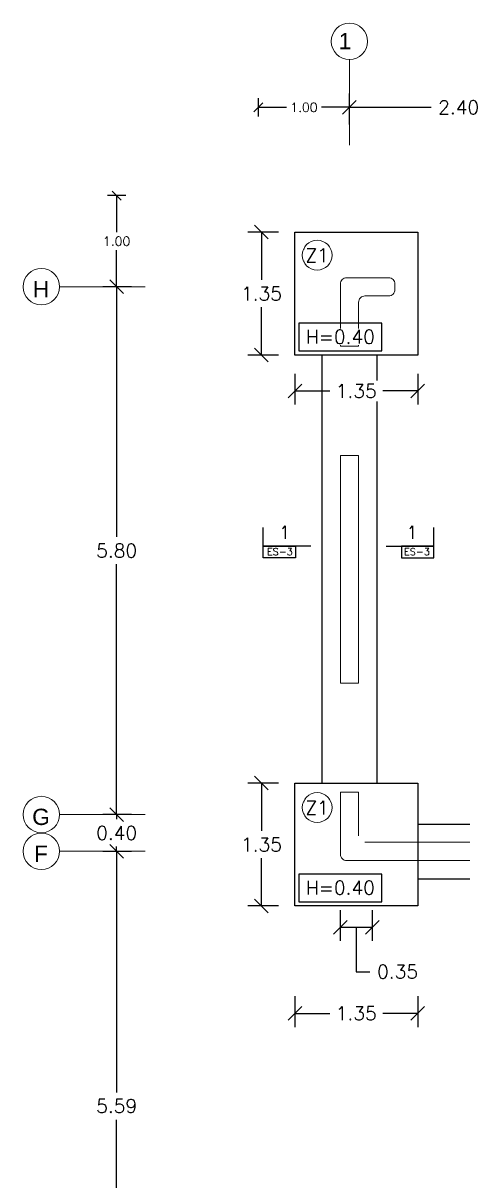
# Model space of a CAD drawing. Header units: metres. Extents: x -25 to 234, y -25 to 53.
# Drawn here: x 89.47 to 94.29, y -11.92 to 0.79 of the extents above; entities that cross this region are included whole.
import ezdxf

# ---------------------------------------------------------------- set-up
doc = ezdxf.new("R2010")
doc.units = ezdxf.units.M
doc.header["$LTSCALE"] = 0.1
doc.header["$MEASUREMENT"] = 0
doc.header["$PDMODE"] = 66
doc.linetypes.add('CONTINUA', pattern=[0])
doc.linetypes.add('Grid Line 1_2_', pattern=[22.225, 12.7, -3.175, 3.175, -3.175])
for name, color, linetype, lineweight in [('0-S-GRID', 1, 'Continuous', 9), ('0-S-GRID-IDEN', 1, 'Continuous', 9), ('A-WALL', 7, 'Continuous', 5)]:
    doc.layers.add(name, color=color, linetype=linetype, lineweight=lineweight)
for name, color, linetype in [('DIMENSIONES', 7, 'Continuous'), ('DIMTEXTO', 4, 'Continuous'), ('HATCH', 8, 'Continuous'), ('TEXTOS', 4, 'Continuous'), ('ZAPATAS', 6, 'Continuous')]:
    doc.layers.add(name, color=color, linetype=linetype)
doc.styles.add('Arial_2', font='arial.ttf', dxfattribs={"height": 0.2})
doc.styles.add('SMPLEX', font='simplex.shx')
doc.dimstyles.new('DIM-50', dxfattribs={"dimscale": 0.5, "dimtxt": 0.2, "dimasz": 0.2, "dimexe": 0.2, "dimexo": 0.2, "dimgap": 0.1, "dimtad": 0, "dimtih": 1, "dimtoh": 1, "dimzin": 0, "dimdsep": 46, "dimtxsty": 'SMPLEX', "dimblk1": 'OBLIQUE', "dimblk2": 'OBLIQUE', "dimsah": 1, "dimcen": 0.2, "dimclrd": 4, "dimclre": 4, "dimclrt": 4, "dimadec": 0, "dimazin": 0, "dimtfac": 1, "dimtmove": 0, "dimatfit": 3, "dimldrblk": 'OPEN30', "dimfxl": 0.2, "dimfxlon": 1, "dimtolj": 1, "dimtzin": 0, "dimarcsym": 0})
doc.dimstyles.new('DIM-75', dxfattribs={"dimscale": 0.75, "dimtxt": 0.2, "dimasz": 0.2, "dimexe": 0.2, "dimexo": 0.2, "dimgap": 0.1, "dimtad": 0, "dimtih": 1, "dimtoh": 1, "dimzin": 0, "dimdsep": 46, "dimtxsty": 'SMPLEX', "dimblk1": 'OBLIQUE', "dimblk2": 'OBLIQUE', "dimsah": 1, "dimcen": 0.2, "dimclrd": 4, "dimclre": 4, "dimclrt": 4, "dimadec": 0, "dimazin": 0, "dimtfac": 1, "dimtmove": 1, "dimatfit": 3, "dimldrblk": 'OPEN30', "dimfxl": 0.25, "dimfxlon": 1, "dimtfill": 1, "dimtolj": 1, "dimtzin": 0, "dimarcsym": 0})

# ---------------------------------------------------------------- blocks, each defined once
blk = doc.blocks.new('A$C2bbc346b')
at = {"layer": 'A-WALL', "color": 7, "true_color": 0xffffff}
blk.add_line((0.2, -0.751), (0, -0.751), dxfattribs=at)
blk.add_lwpolyline([(0, -0.07), (0, -0.751), (0.2, -0.751), (0.2, -0.27, -0.414214), (0.27, -0.2), (0.53, -0.2, 0.414214), (0.6, -0.13), (0.6, -0.07, 0.414214), (0.53, 0), (0.07, 0, 0.414214)], format="xyb", close=True, dxfattribs=at)
blk.add_lwpolyline([(0, -1.951), (0.2, -1.951), (0.2, -4.451), (0, -4.451)], close=True, dxfattribs=at)
for points in [[(0.2, -6.13), (0.2, -5.651), (0, -5.651), (0, -6.33, 0.414214), (0.07, -6.4)], [(0.27, -6.2), (5.28, -6.2), (5.28, -6.4), (4.57, -6.4, 0.414214), (4.5, -6.47), (4.5, -6.797), (4.35, -6.797), (4.35, -6.4), (2.3, -6.4), (2.3, -6.797), (2.1, -6.797), (2.1, -6.47, 0.414214), (2.03, -6.4), (0.07, -6.4)]]:
    blk.add_lwpolyline(points, format="xyb", dxfattribs=at)
blk = doc.blocks.new('_Oblique')
at = {"color": 0, "linetype": 'ByBlock', "lineweight": -2}
blk.add_line((-0.5, -0.5), (0.5, 0.5), dxfattribs=at)
blk = doc.blocks.new('*D447')
at = {"layer": 'Defpoints', "color": 0, "transparency": 16777216}
for p in [(95.449, -0.136), (93.049, -0.552), (95.449, -0.552)]:
    blk.add_point(p, dxfattribs=at)
at = {"layer": 'DIMTEXTO', "color": 4, "lineweight": -2, "transparency": 16777216}
for p, q in [((93.049, -0.323), (93.049, 0.014)), ((95.449, -0.323), (95.449, 0.014)), ((93.049, -0.136), (93.946, -0.136)), ((95.449, -0.136), (94.553, -0.136))]:
    blk.add_line(p, q, dxfattribs=at)
at = {"layer": 'DIMTEXTO', "color": 4, "lineweight": -2, "transparency": 16777216, "xscale": 0.15, "yscale": 0.15, "zscale": 0.15, "rotation": 180}
blk.add_blockref('_Oblique', (93.049, -0.136), dxfattribs=at)
at = {"layer": 'DIMTEXTO', "color": 4, "lineweight": -2, "transparency": 16777216, "xscale": 0.15, "yscale": 0.15, "zscale": 0.15}
blk.add_blockref('_Oblique', (95.449, -0.136), dxfattribs=at)
at = {"layer": 'DIMTEXTO', "color": 4, "transparency": 16777216, "insert": (94.249, -0.136), "char_height": 0.15, "attachment_point": 5, "style": 'SMPLEX', "bg_fill": 3, "box_fill_scale": 1.25, "bg_fill_color": 256, "bg_fill_true_color": 13158600, "bg_fill_transparency": 0}
blk.add_mtext('\\A1;2.40', dxfattribs=at)
blk = doc.blocks.new('_Open30')
at = {"layer": 'DIMTEXTO', "color": 0, "lineweight": -2}
for p, q in [((-1, 0.268), (0, 0)), ((0, 0), (-1, -0.268)), ((0, 0), (-1, 0))]:
    blk.add_line(p, q, dxfattribs=at)
blk = doc.blocks.new('*D462')
at = {"layer": 'Defpoints', "color": 0, "ltscale": 0.2, "transparency": 16777216}
for p in [(90.492, -8.306), (90.805, -8.306), (90.805, -13.9)]:
    blk.add_point(p, dxfattribs=at)
at = {"layer": 'DIMTEXTO', "color": 4, "lineweight": -2, "ltscale": 0.2, "transparency": 16777216}
for p, q in [((90.655, -8.306), (90.342, -8.306)), ((90.492, -8.306), (90.492, -10.953)), ((90.492, -13.9), (90.492, -11.253)), ((90.655, -13.9), (90.342, -13.9))]:
    blk.add_line(p, q, dxfattribs=at)
at = {"layer": 'DIMTEXTO', "color": 4, "lineweight": -2, "ltscale": 0.2, "transparency": 16777216, "xscale": 0.15, "yscale": 0.15, "zscale": 0.15}
for p, rotation in [((90.492, -8.306), 90), ((90.492, -13.9), 270)]:
    blk.add_blockref('_Oblique', p, dxfattribs=dict(at, rotation=rotation))
at = {"layer": 'DIMTEXTO', "color": 4, "ltscale": 0.2, "transparency": 16777216, "insert": (90.492, -11.103), "char_height": 0.15, "attachment_point": 5, "style": 'SMPLEX', "bg_fill": 3, "box_fill_scale": 1.25, "bg_fill_color": 256, "bg_fill_true_color": 13158600, "bg_fill_transparency": 0}
blk.add_mtext('\\A1;5.59', dxfattribs=at)
blk = doc.blocks.new('*D463')
at = {"layer": 'Defpoints', "color": 0, "ltscale": 0.2, "transparency": 16777216}
for p in [(90.492, -7.902), (90.805, -7.902), (90.805, -8.306)]:
    blk.add_point(p, dxfattribs=at)
at = {"layer": 'DIMTEXTO', "color": 4, "lineweight": -2, "ltscale": 0.2, "transparency": 16777216}
for p, q in [((90.492, -7.902), (90.492, -7.752)), ((90.655, -7.902), (90.342, -7.902)), ((90.492, -7.902), (90.492, -7.954)), ((90.492, -8.306), (90.492, -8.254)), ((90.655, -8.306), (90.342, -8.306)), ((90.492, -8.306), (90.492, -8.456))]:
    blk.add_line(p, q, dxfattribs=at)
at = {"layer": 'DIMTEXTO', "color": 4, "lineweight": -2, "ltscale": 0.2, "transparency": 16777216, "xscale": 0.15, "yscale": 0.15, "zscale": 0.15}
for p, rotation in [((90.492, -7.902), 270), ((90.492, -8.306), 90)]:
    blk.add_blockref('_Oblique', p, dxfattribs=dict(at, rotation=rotation))
at = {"layer": 'DIMTEXTO', "color": 4, "ltscale": 0.2, "transparency": 16777216, "insert": (90.492, -8.104), "char_height": 0.15, "attachment_point": 5, "style": 'SMPLEX', "bg_fill": 3, "box_fill_scale": 1.25, "bg_fill_color": 256, "bg_fill_true_color": 13158600, "bg_fill_transparency": 0}
blk.add_mtext('\\A1;0.40', dxfattribs=at)
blk = doc.blocks.new('*D464')
at = {"layer": 'Defpoints', "color": 0, "ltscale": 0.2, "transparency": 16777216}
for p in [(90.492, -2.106), (90.805, -2.106), (90.805, -7.902)]:
    blk.add_point(p, dxfattribs=at)
at = {"layer": 'DIMTEXTO', "color": 4, "lineweight": -2, "ltscale": 0.2, "transparency": 16777216}
for p, q in [((90.655, -2.106), (90.342, -2.106)), ((90.492, -2.106), (90.492, -4.854)), ((90.492, -7.902), (90.492, -5.154)), ((90.655, -7.902), (90.342, -7.902))]:
    blk.add_line(p, q, dxfattribs=at)
at = {"layer": 'DIMTEXTO', "color": 4, "lineweight": -2, "ltscale": 0.2, "transparency": 16777216, "xscale": 0.15, "yscale": 0.15, "zscale": 0.15}
for p, rotation in [((90.492, -2.106), 90), ((90.492, -7.902), 270)]:
    blk.add_blockref('_Oblique', p, dxfattribs=dict(at, rotation=rotation))
at = {"layer": 'DIMTEXTO', "color": 4, "ltscale": 0.2, "transparency": 16777216, "insert": (90.492, -5.004), "char_height": 0.15, "attachment_point": 5, "style": 'SMPLEX', "bg_fill": 3, "box_fill_scale": 1.25, "bg_fill_color": 256, "bg_fill_true_color": 13158600, "bg_fill_transparency": 0}
blk.add_mtext('\\A1;5.80', dxfattribs=at)
blk = doc.blocks.new('*D441')
at = {"layer": 'Defpoints', "color": 0, "ltscale": 0.2, "transparency": 16777216}
for p in [(92.049, -0.136), (93.049, -0.552), (92.049, -1.754)]:
    blk.add_point(p, dxfattribs=at)
at = {"layer": 'DIMTEXTO', "color": 4, "lineweight": -2, "ltscale": 0.2, "transparency": 16777216}
for p, q in [((92.049, -0.236), (92.049, -0.036)), ((93.049, -0.236), (93.049, -0.036)), ((92.049, -0.136), (92.356, -0.136)), ((93.049, -0.136), (92.742, -0.136))]:
    blk.add_line(p, q, dxfattribs=at)
at = {"layer": 'DIMTEXTO', "color": 4, "lineweight": -2, "ltscale": 0.2, "transparency": 16777216, "xscale": 0.1, "yscale": 0.1, "zscale": 0.1, "rotation": 180}
blk.add_blockref('_Oblique', (92.049, -0.136), dxfattribs=at)
at = {"layer": 'DIMTEXTO', "color": 4, "lineweight": -2, "ltscale": 0.2, "transparency": 16777216, "xscale": 0.1, "yscale": 0.1, "zscale": 0.1}
blk.add_blockref('_Oblique', (93.049, -0.136), dxfattribs=at)
at = {"layer": 'DIMTEXTO', "color": 4, "ltscale": 0.2, "transparency": 16777216, "insert": (92.549, -0.136), "char_height": 0.1, "attachment_point": 5, "style": 'SMPLEX'}
blk.add_mtext('\\A1;1.00', dxfattribs=at)
blk = doc.blocks.new('*D442')
at = {"layer": 'Defpoints', "color": 0, "ltscale": 0.2, "transparency": 16777216}
for p in [(90.492, -1.106), (92.049, -1.106), (90.805, -2.106)]:
    blk.add_point(p, dxfattribs=at)
at = {"layer": 'DIMTEXTO', "color": 4, "lineweight": -2, "ltscale": 0.2, "transparency": 16777216}
for p, q in [((90.592, -1.106), (90.392, -1.106)), ((90.492, -1.106), (90.492, -1.506)), ((90.492, -2.106), (90.492, -1.706)), ((90.592, -2.106), (90.392, -2.106))]:
    blk.add_line(p, q, dxfattribs=at)
at = {"layer": 'DIMTEXTO', "color": 4, "lineweight": -2, "ltscale": 0.2, "transparency": 16777216, "xscale": 0.1, "yscale": 0.1, "zscale": 0.1}
for p, rotation in [((90.492, -1.106), 90), ((90.492, -2.106), 270)]:
    blk.add_blockref('_Oblique', p, dxfattribs=dict(at, rotation=rotation))
at = {"layer": 'DIMTEXTO', "color": 4, "ltscale": 0.2, "transparency": 16777216, "insert": (90.492, -1.606), "char_height": 0.1, "attachment_point": 5, "style": 'SMPLEX'}
blk.add_mtext('\\A1;1.00', dxfattribs=at)
blk = doc.blocks.new('*D518')
at = {"layer": 'Defpoints', "color": 0, "linetype": 'CONTINUA', "transparency": 16777216}
for p in [(92.949, -8.406), (93.299, -8.406), (93.299, -9.14)]:
    blk.add_point(p, dxfattribs=at)
at = {"layer": 'DIMENSIONES', "color": 4, "linetype": 'CONTINUA', "lineweight": -2, "transparency": 16777216}
for p, q in [((92.949, -8.953), (92.949, -9.29)), ((93.299, -8.953), (93.299, -9.29)), ((92.949, -9.14), (93.299, -9.14)), ((93.124, -9.14), (93.124, -9.628)), ((93.124, -9.628), (93.274, -9.628))]:
    blk.add_line(p, q, dxfattribs=at)
at = {"layer": 'DIMENSIONES', "color": 4, "linetype": 'CONTINUA', "lineweight": -2, "transparency": 16777216, "xscale": 0.15, "yscale": 0.15, "zscale": 0.15, "rotation": 180}
blk.add_blockref('_Oblique', (92.949, -9.14), dxfattribs=at)
at = {"layer": 'DIMENSIONES', "color": 4, "linetype": 'CONTINUA', "lineweight": -2, "transparency": 16777216, "xscale": 0.15, "yscale": 0.15, "zscale": 0.15}
blk.add_blockref('_Oblique', (93.299, -9.14), dxfattribs=at)
at = {"layer": 'DIMENSIONES', "color": 4, "linetype": 'CONTINUA', "transparency": 16777216, "insert": (93.578, -9.628), "char_height": 0.15, "attachment_point": 5, "style": 'SMPLEX', "bg_fill": 3, "box_fill_scale": 1.25, "bg_fill_color": 256, "bg_fill_true_color": 13158600, "bg_fill_transparency": 0}
blk.add_mtext('\\A1;0.35', dxfattribs=at)
blk = doc.blocks.new('*D626')
at = {"layer": 'Defpoints', "color": 0, "linetype": 'CONTINUA', "transparency": 16777216}
for p in [(92.083, -7.556), (92.45, -7.556), (92.45, -8.906)]:
    blk.add_point(p, dxfattribs=at)
at = {"layer": 'DIMENSIONES', "color": 4, "linetype": 'CONTINUA', "lineweight": -2, "transparency": 16777216}
for p, q in [((92.271, -7.556), (91.933, -7.556)), ((92.083, -7.556), (92.083, -8.081)), ((92.083, -8.906), (92.083, -8.381)), ((92.271, -8.906), (91.933, -8.906))]:
    blk.add_line(p, q, dxfattribs=at)
at = {"layer": 'DIMENSIONES', "color": 4, "linetype": 'CONTINUA', "lineweight": -2, "transparency": 16777216, "xscale": 0.15, "yscale": 0.15, "zscale": 0.15}
for p, rotation in [((92.083, -7.556), 90), ((92.083, -8.906), 270)]:
    blk.add_blockref('_Oblique', p, dxfattribs=dict(at, rotation=rotation))
at = {"layer": 'DIMENSIONES', "color": 4, "linetype": 'CONTINUA', "transparency": 16777216, "insert": (92.083, -8.231), "char_height": 0.15, "attachment_point": 5, "style": 'SMPLEX', "bg_fill": 3, "box_fill_scale": 1.25, "bg_fill_color": 256, "bg_fill_true_color": 13158600, "bg_fill_transparency": 0}
blk.add_mtext('\\A1;1.35', dxfattribs=at)
blk = doc.blocks.new('*D627')
at = {"layer": 'Defpoints', "color": 0, "linetype": 'CONTINUA', "transparency": 16777216}
for p in [(92.45, -8.906), (93.799, -8.906), (93.799, -10.085)]:
    blk.add_point(p, dxfattribs=at)
at = {"layer": 'DIMENSIONES', "color": 4, "linetype": 'CONTINUA', "lineweight": -2, "transparency": 16777216}
for p, q in [((92.45, -9.897), (92.45, -10.235)), ((93.799, -9.897), (93.799, -10.235)), ((92.45, -10.085), (92.835, -10.085)), ((93.799, -10.085), (93.414, -10.085))]:
    blk.add_line(p, q, dxfattribs=at)
at = {"layer": 'DIMENSIONES', "color": 4, "linetype": 'CONTINUA', "lineweight": -2, "transparency": 16777216, "xscale": 0.15, "yscale": 0.15, "zscale": 0.15, "rotation": 180}
blk.add_blockref('_Oblique', (92.45, -10.085), dxfattribs=at)
at = {"layer": 'DIMENSIONES', "color": 4, "linetype": 'CONTINUA', "lineweight": -2, "transparency": 16777216, "xscale": 0.15, "yscale": 0.15, "zscale": 0.15}
blk.add_blockref('_Oblique', (93.799, -10.085), dxfattribs=at)
at = {"layer": 'DIMENSIONES', "color": 4, "linetype": 'CONTINUA', "transparency": 16777216, "insert": (93.124, -10.085), "char_height": 0.15, "attachment_point": 5, "style": 'SMPLEX', "bg_fill": 3, "box_fill_scale": 1.25, "bg_fill_color": 256, "bg_fill_true_color": 13158600, "bg_fill_transparency": 0}
blk.add_mtext('\\A1;1.35', dxfattribs=at)
blk = doc.blocks.new('*D628')
at = {"layer": 'Defpoints', "color": 0, "linetype": 'CONTINUA', "transparency": 16777216}
for p in [(92.083, -1.506), (92.45, -1.506), (92.45, -2.856)]:
    blk.add_point(p, dxfattribs=at)
at = {"layer": 'DIMENSIONES', "color": 4, "linetype": 'CONTINUA', "lineweight": -2, "transparency": 16777216}
for p, q in [((92.271, -1.506), (91.933, -1.506)), ((92.083, -1.506), (92.083, -2.031)), ((92.083, -2.856), (92.083, -2.331)), ((92.271, -2.856), (91.933, -2.856))]:
    blk.add_line(p, q, dxfattribs=at)
at = {"layer": 'DIMENSIONES', "color": 4, "linetype": 'CONTINUA', "lineweight": -2, "transparency": 16777216, "xscale": 0.15, "yscale": 0.15, "zscale": 0.15}
for p, rotation in [((92.083, -1.506), 90), ((92.083, -2.856), 270)]:
    blk.add_blockref('_Oblique', p, dxfattribs=dict(at, rotation=rotation))
at = {"layer": 'DIMENSIONES', "color": 4, "linetype": 'CONTINUA', "transparency": 16777216, "insert": (92.083, -2.181), "char_height": 0.15, "attachment_point": 5, "style": 'SMPLEX', "bg_fill": 3, "box_fill_scale": 1.25, "bg_fill_color": 256, "bg_fill_true_color": 13158600, "bg_fill_transparency": 0}
blk.add_mtext('\\A1;1.35', dxfattribs=at)
blk = doc.blocks.new('*D629')
at = {"layer": 'Defpoints', "color": 0, "linetype": 'CONTINUA', "transparency": 16777216}
for p in [(92.45, -2.856), (93.799, -2.856), (93.799, -3.251)]:
    blk.add_point(p, dxfattribs=at)
at = {"layer": 'DIMENSIONES', "color": 4, "linetype": 'CONTINUA', "lineweight": -2, "transparency": 16777216}
for p, q in [((92.45, -3.064), (92.45, -3.401)), ((93.799, -3.064), (93.799, -3.401)), ((92.45, -3.251), (92.835, -3.251)), ((93.799, -3.251), (93.414, -3.251))]:
    blk.add_line(p, q, dxfattribs=at)
at = {"layer": 'DIMENSIONES', "color": 4, "linetype": 'CONTINUA', "lineweight": -2, "transparency": 16777216, "xscale": 0.15, "yscale": 0.15, "zscale": 0.15, "rotation": 180}
blk.add_blockref('_Oblique', (92.45, -3.251), dxfattribs=at)
at = {"layer": 'DIMENSIONES', "color": 4, "linetype": 'CONTINUA', "lineweight": -2, "transparency": 16777216, "xscale": 0.15, "yscale": 0.15, "zscale": 0.15}
blk.add_blockref('_Oblique', (93.799, -3.251), dxfattribs=at)
at = {"layer": 'DIMENSIONES', "color": 4, "linetype": 'CONTINUA', "transparency": 16777216, "insert": (93.124, -3.251), "char_height": 0.15, "attachment_point": 5, "style": 'SMPLEX', "bg_fill": 3, "box_fill_scale": 1.25, "bg_fill_color": 256, "bg_fill_true_color": 13158600, "bg_fill_transparency": 0}
blk.add_mtext('\\A1;1.35', dxfattribs=at)

msp = doc.modelspace()

# ---------------------------------------------------------------- linework, layer by layer
at = {"layer": '0-S-GRID', "linetype": 'Grid Line 1_2_'}
for p, q in [((93.0491, 0.3883), (93.0491, -0.5517)), ((93.0491, 0.3883), (93.0491, -0.5517)), ((89.8651, -2.1059), (90.8051, -2.1059)), ((89.8651, -2.1059), (90.8051, -2.1059)), ((89.8651, -7.9017), (90.8051, -7.9017)), ((89.8651, -7.9017), (90.8051, -7.9017)), ((89.8651, -8.3059), (90.8051, -8.3059)), ((89.8651, -8.3059), (90.8051, -8.3059))]:
    msp.add_line(p, q, dxfattribs=at)
at = {"layer": '0-S-GRID-IDEN'}
for centre in [(93.0491, 0.5883), (89.6651, -2.1059), (89.6651, -7.9017), (89.6651, -8.3059)]:
    msp.add_circle(centre, 0.2, dxfattribs=at)
at = {"layer": 'TEXTOS', "color": 6, "linetype": 'Continuous', "ltscale": 0.01}
for p, q in [((92.1, -5.0839), (92.1, -4.7493)), ((93.9755, -5.0839), (93.9755, -4.7493))]:
    msp.add_line(p, q, dxfattribs=at)
at = {"layer": 'TEXTOS', "color": 5, "linetype": 'Continuous', "ltscale": 0.01}
for p, q in [((92.6247, -4.9551), (92.1, -4.9551)), ((93.4508, -4.9551), (93.9755, -4.9551))]:
    msp.add_line(p, q, dxfattribs=at)
at = {"layer": 'TEXTOS', "color": 8, "linetype": 'Continuous', "ltscale": 0.01}
for points in [[(92.1, -5.0839), (92.1, -4.9551), (92.456, -4.9551), (92.456, -5.0839)], [(93.9755, -5.0839), (93.9755, -4.9551), (93.6195, -4.9551), (93.6195, -5.0839)]]:
    msp.add_lwpolyline(points, close=True, dxfattribs=at)
at = {"layer": 'ZAPATAS', "lineweight": 25}
for p, q in [((92.7491, -7.5559), (92.7491, -2.8559)), ((93.3491, -2.8559), (93.3491, -7.5559)), ((93.7991, -8.0069), (100.5491, -8.0069))]:
    msp.add_line(p, q, dxfattribs=at)
msp.add_lwpolyline([(92.4497, -1.5059), (93.7991, -1.5059), (93.7991, -2.8559), (92.4497, -2.8559)], close=True, dxfattribs=at)

# ---------------------------------------------------------------- block references
at = {"layer": 'HATCH', "ltscale": 0.2}
msp.add_blockref('A$C2bbc346b', (92.9491, -2.0069), dxfattribs=at)

# ---------------------------------------------------------------- texts
at = {"layer": 'DIMTEXTO', "char_height": 0.1786, "width": 0.168354, "style": 'Arial_2'}
for s, insert, attachment_point in [('1', (93.0693, 0.6804), 3), ('H', (89.6614, -2.1328), 5), ('G', (89.6614, -7.9286), 5), ('F', (89.6614, -8.3328), 5)]:
    msp.add_mtext(s, dxfattribs=dict(at, insert=insert, attachment_point=attachment_point))
at = {"layer": 'DIMTEXTO', "color": 4, "lineweight": -3, "insert": (92.3387, -4.8033), "char_height": 0.142, "attachment_point": 5, "style": 'SMPLEX', "bg_fill": 3, "box_fill_scale": 1.1, "bg_fill_color": 256, "bg_fill_true_color": 13158600, "bg_fill_transparency": 0}
msp.add_mtext('1', dxfattribs=at)
at = {"layer": 'TEXTOS', "color": 4, "ltscale": 0.5, "char_height": 0.0781, "attachment_point": 5, "style": 'SMPLEX'}
for insert in [(92.2851, -5.0162), (93.7904, -5.0162)]:
    msp.add_mtext('ES-3', dxfattribs=dict(at, insert=insert))

# ---------------------------------------------------------------- next in the draw order: texts
at = {"layer": 'DIMTEXTO', "color": 4, "lineweight": -3, "insert": (93.7368, -4.8033), "char_height": 0.142, "attachment_point": 5, "style": 'SMPLEX', "bg_fill": 3, "box_fill_scale": 1.1, "bg_fill_color": 256, "bg_fill_true_color": 13158600, "bg_fill_transparency": 0}
msp.add_mtext('1', dxfattribs=at)

# ---------------------------------------------------------------- next in the draw order: dimensions: what is measured, and where the dimension line sits
at = {"layer": 'DIMENSIONES', "linetype": 'CONTINUA'}
dim = msp.add_linear_dim(base=(93.2991, -9.1405), p1=(92.9491, -8.4059), p2=(93.2991, -8.4059), dimstyle='DIM-75', dxfattribs=at)
dim.commit()
dim.dimension.update_dxf_attribs({"geometry": '*D518', "text_midpoint": (93.3491, -9.628)})
at = {"layer": 'DIMTEXTO'}
dim = msp.add_linear_dim(base=(95.4491, -0.1355), p1=(93.0491, -0.5517), p2=(95.4491, -0.5517), dimstyle='DIM-75', dxfattribs=at)
dim.commit()
dim.dimension.update_dxf_attribs({"geometry": '*D447', "text_midpoint": (94.2491, -0.1355)})
at = {"layer": 'DIMTEXTO', "ltscale": 0.2}
dim = msp.add_linear_dim(base=(90.4917, -8.3059), p1=(90.8051, -13.9004), p2=(90.8051, -8.3059), angle=90, dimstyle='DIM-75', override={"dimtmove": 1}, dxfattribs=at)
dim.commit()
dim.dimension.update_dxf_attribs({"geometry": '*D462', "text_midpoint": (90.4917, -11.1031)})

# ---------------------------------------------------------------- next in the draw order: linework, layer by layer
at = {"layer": 'ZAPATAS', "lineweight": 25}
msp.add_line((93.7991, -8.6069), (100.7081, -8.6069), dxfattribs=at)
msp.add_lwpolyline([(92.4497, -7.5559), (93.7991, -7.5559), (93.7991, -8.9059), (92.4497, -8.9059)], close=True, dxfattribs=at)

# ---------------------------------------------------------------- next in the draw order: dimensions: what is measured, and where the dimension line sits
at = {"layer": 'DIMTEXTO', "ltscale": 0.2}
dim = msp.add_linear_dim(base=(92.0491, -0.1355), p1=(93.0491, -0.5517), p2=(92.0491, -1.7543), dimstyle='DIM-50', dxfattribs=at)
dim.commit()
dim.dimension.update_dxf_attribs({"geometry": '*D441', "text_midpoint": (92.5491, -0.1355)})
dim = msp.add_linear_dim(base=(90.4917, -7.9017), p1=(90.8051, -8.3059), p2=(90.8051, -7.9017), angle=90, dimstyle='DIM-75', override={"dimtmove": 1}, dxfattribs=at)
dim.commit()
dim.dimension.update_dxf_attribs({"geometry": '*D463', "text_midpoint": (90.4917, -8.1038)})

# ---------------------------------------------------------------- next in the draw order: texts
at = {"layer": 'DIMTEXTO', "color": 4, "char_height": 0.15, "attachment_point": 5, "rotation": 0, "style": 'SMPLEX', "bg_fill": 3, "box_fill_scale": 1.1, "bg_fill_color": 256, "bg_fill_true_color": 13158600, "bg_fill_transparency": 0}
for insert in [(92.6943, -1.7597), (92.6943, -7.8254)]:
    msp.add_mtext('\\A1;Z1', dxfattribs=dict(at, insert=insert))

# ---------------------------------------------------------------- next in the draw order: dimensions: what is measured, and where the dimension line sits
at = {"layer": 'DIMENSIONES', "linetype": 'CONTINUA'}
dim = msp.add_linear_dim(base=(92.0832, -7.5559), p1=(92.4497, -8.9059), p2=(92.4497, -7.5559), angle=90, dimstyle='DIM-75', dxfattribs=at)
dim.commit()
dim.dimension.update_dxf_attribs({"geometry": '*D626', "text_midpoint": (92.0832, -8.2309)})
at = {"layer": 'DIMTEXTO', "ltscale": 0.2}
dim = msp.add_linear_dim(base=(90.4917, -2.1059), p1=(90.8051, -7.9017), p2=(90.8051, -2.1059), angle=90, dimstyle='DIM-75', override={"dimtmove": 1}, dxfattribs=at)
dim.commit()
dim.dimension.update_dxf_attribs({"geometry": '*D464', "text_midpoint": (90.4917, -5.0038)})

# ---------------------------------------------------------------- next in the draw order: linework, layer by layer
at = {"layer": '0-S-GRID-IDEN'}
for centre in [(92.6943, -1.7597), (92.6943, -7.8254)]:
    msp.add_circle(centre, 0.164, dxfattribs=at)

# ---------------------------------------------------------------- next in the draw order: dimensions: what is measured, and where the dimension line sits
at = {"layer": 'DIMENSIONES', "linetype": 'CONTINUA'}
dim = msp.add_linear_dim(base=(93.7991, -10.0846), p1=(92.4497, -8.9059), p2=(93.7991, -8.9059), dimstyle='DIM-75', dxfattribs=at)
dim.commit()
dim.dimension.update_dxf_attribs({"geometry": '*D627', "text_midpoint": (93.1244, -10.0846)})
at = {"layer": 'DIMTEXTO', "ltscale": 0.2}
dim = msp.add_linear_dim(base=(90.4917, -1.1059), p1=(90.8051, -2.1059), p2=(92.0491, -1.1059), angle=90, dimstyle='DIM-50', dxfattribs=at)
dim.commit()
dim.dimension.update_dxf_attribs({"geometry": '*D442', "text_midpoint": (90.4917, -1.6059)})

# ---------------------------------------------------------------- next in the draw order: linework, layer by layer
at = {"layer": 'DIMTEXTO', "color": 4}
msp.add_lwpolyline([(93.4062, -8.5552), (92.4938, -8.5552), (92.4938, -8.8608), (93.4062, -8.8608)], close=True, dxfattribs=at)

# ---------------------------------------------------------------- next in the draw order: dimensions: what is measured, and where the dimension line sits
at = {"layer": 'DIMENSIONES', "linetype": 'CONTINUA'}
dim = msp.add_linear_dim(base=(92.0832, -1.5059), p1=(92.4497, -2.8559), p2=(92.4497, -1.5059), angle=90, dimstyle='DIM-75', dxfattribs=at)
dim.commit()
dim.dimension.update_dxf_attribs({"geometry": '*D628', "text_midpoint": (92.0832, -2.1809)})

# ---------------------------------------------------------------- next in the draw order: texts
at = {"layer": 'DIMTEXTO', "color": 4, "insert": (92.9494, -8.7062), "char_height": 0.15, "attachment_point": 5, "rotation": 0, "style": 'SMPLEX', "bg_fill": 3, "box_fill_scale": 1.1, "bg_fill_color": 256, "bg_fill_true_color": 13158600, "bg_fill_transparency": 0}
msp.add_mtext('\\A1;H=0.40', dxfattribs=at)

# ---------------------------------------------------------------- next in the draw order: dimensions: what is measured, and where the dimension line sits
at = {"layer": 'DIMENSIONES', "linetype": 'CONTINUA'}
dim = msp.add_linear_dim(base=(93.7991, -3.2513), p1=(92.4497, -2.8559), p2=(93.7991, -2.8559), dimstyle='DIM-75', dxfattribs=at)
dim.commit()
dim.dimension.update_dxf_attribs({"geometry": '*D629', "text_midpoint": (93.1244, -3.2513)})

# ---------------------------------------------------------------- next in the draw order: linework, layer by layer
at = {"layer": 'DIMTEXTO', "color": 4}
msp.add_lwpolyline([(93.4062, -2.5052), (92.4938, -2.5052), (92.4938, -2.8108), (93.4062, -2.8108)], close=True, dxfattribs=at)

# ---------------------------------------------------------------- next in the draw order: texts
at = {"layer": 'DIMTEXTO', "color": 4, "insert": (92.9494, -2.6562), "char_height": 0.15, "attachment_point": 5, "rotation": 0, "style": 'SMPLEX', "bg_fill": 3, "box_fill_scale": 1.1, "bg_fill_color": 256, "bg_fill_true_color": 13158600, "bg_fill_transparency": 0}
msp.add_mtext('\\A1;H=0.40', dxfattribs=at)

doc.saveas('drawing.dxf')
